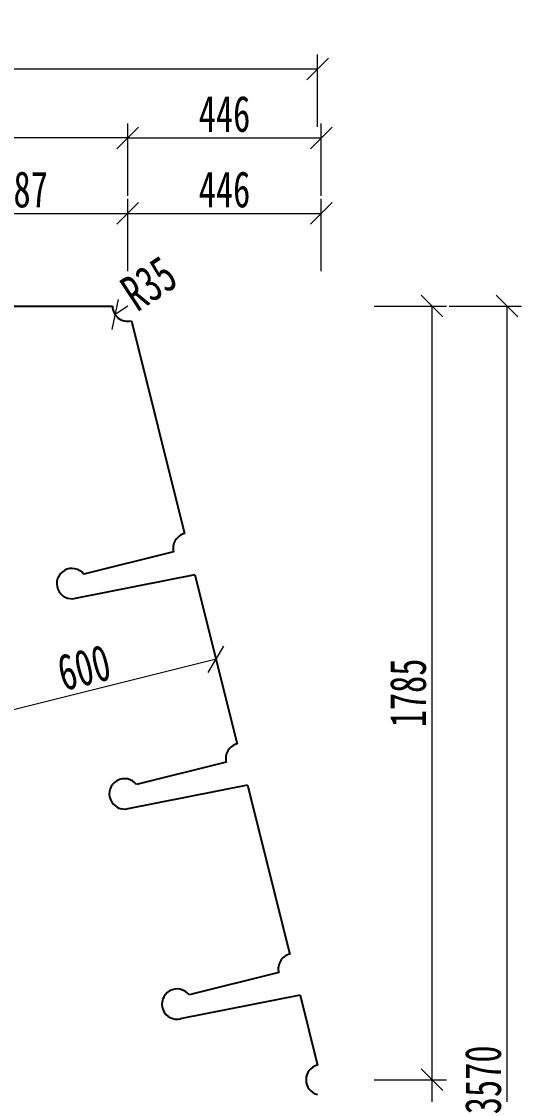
# Model space of a CAD drawing. Header units: millimetres. Extents: x -450182 to -147179, y 306993 to 695793.
# Drawn here: x -163775 to -162622, y 354258 to 356734 of the extents above; entities that cross this region are included whole.
import ezdxf

# ---------------------------------------------------------------- set-up
doc = ezdxf.new("R2010")
doc.units = ezdxf.units.MM
doc.header["$PDMODE"] = 34
doc.layers.get('Defpoints').update_dxf_attribs({"color": 8})
doc.layers.add('标注', color=4, linetype='Continuous', lineweight=13)
doc.layers.add('钢板粗线', color=1, linetype='Continuous', lineweight=25)
doc.styles.add('111', font='仿宋_GB2312.ttf', dxfattribs={"width": 0.7})
doc.dimstyles.new('200', dxfattribs={"dimscale": 0, "dimtxt": 2.5, "dimasz": 1.5, "dimexe": 1, "dimexo": 1, "dimgap": 0.4, "dimtad": 1, "dimdec": 0, "dimdsep": 46, "dimtxsty": '111', "dimblk": 'OBLIQUE', "dimcen": 0, "dimclrd": 256, "dimclre": 256, "dimclrt": 256, "dimadec": 1, "dimazin": 2, "dimtfac": 1, "dimtdec": 0, "dimtmove": 2, "dimatfit": 3, "dimfxl": 4, "dimfxlon": 1, "dimtolj": 1, "dimlwd": -1, "dimlwe": -1, "dimarcsym": 0})

# ---------------------------------------------------------------- blocks, each defined once
blk = doc.blocks.new('_Oblique')
at = {"color": 0, "linetype": 'ByBlock', "lineweight": -2}
blk.add_line((-0.5, -0.5), (0.5, 0.5), dxfattribs=at)
blk = doc.blocks.new('*D402')
at = {"layer": 'Defpoints', "color": 0, "transparency": 16777216}
for p in [(-163564.8, 356077.1), (-162655.2, 356077.1), (-163529.8, 352507.1)]:
    blk.add_point(p, dxfattribs=at)
at = {"layer": '标注', "transparency": 16777216}
for p, q in [((-162788.5, 356077.1), (-162621.9, 356077.1)), ((-162655.2, 352507.1), (-162655.2, 356077.1)), ((-162788.5, 352507.1), (-162621.9, 352507.1))]:
    blk.add_line(p, q, dxfattribs=at)
at = {"layer": '标注', "transparency": 16777216, "xscale": 49.99999999999993, "yscale": 49.99999999999993, "zscale": 49.99999999999993}
for p, rotation in [((-162655.2, 356077.1), 90), ((-162655.2, 352507.1), 270)]:
    blk.add_blockref('_Oblique', p, dxfattribs=dict(at, rotation=rotation))
at = {"layer": '标注', "transparency": 16777216, "insert": (-162710.2, 354292.1), "char_height": 83.33, "attachment_point": 5, "rotation": 90, "style": '111'}
blk.add_mtext('\\A1;3570', dxfattribs=at)
blk = doc.blocks.new('*D537')
at = {"layer": 'Defpoints', "color": 0, "transparency": 16777216}
for p in [(-163529.8, 356290.9), (-164016.6, 356077.1), (-163529.8, 356077.1)]:
    blk.add_point(p, dxfattribs=at)
at = {"layer": '标注', "transparency": 16777216}
for p, q in [((-164016.6, 356157.6), (-164016.6, 356324.3)), ((-163529.8, 356157.6), (-163529.8, 356324.3)), ((-164016.6, 356290.9), (-163529.8, 356290.9))]:
    blk.add_line(p, q, dxfattribs=at)
at = {"layer": '标注', "transparency": 16777216, "xscale": 49.99999999999993, "yscale": 49.99999999999993, "zscale": 49.99999999999993, "rotation": 180}
blk.add_blockref('_Oblique', (-164016.6, 356290.9), dxfattribs=at)
at = {"layer": '标注', "transparency": 16777216, "xscale": 49.99999999999993, "yscale": 49.99999999999993, "zscale": 49.99999999999993}
blk.add_blockref('_Oblique', (-163529.8, 356290.9), dxfattribs=at)
at = {"layer": '标注', "transparency": 16777216, "insert": (-163773.2, 356345.9), "char_height": 83.33, "attachment_point": 5, "style": '111'}
blk.add_mtext('\\A1;487', dxfattribs=at)
blk = doc.blocks.new('*D538')
at = {"layer": 'Defpoints', "color": 0, "transparency": 16777216}
for p in [(-165137.3, 356465.1), (-165137.3, 356077.1), (-163529.8, 356077.1)]:
    blk.add_point(p, dxfattribs=at)
at = {"layer": '标注', "transparency": 16777216}
for p, q in [((-165137.3, 356331.7), (-165137.3, 356498.4)), ((-163529.8, 356331.7), (-163529.8, 356498.4)), ((-163529.8, 356465.1), (-165137.3, 356465.1))]:
    blk.add_line(p, q, dxfattribs=at)
at = {"layer": '标注', "transparency": 16777216, "xscale": 49.99999999999993, "yscale": 49.99999999999993, "zscale": 49.99999999999993, "rotation": 180}
blk.add_blockref('_Oblique', (-165137.3, 356465.1), dxfattribs=at)
at = {"layer": '标注', "transparency": 16777216, "xscale": 49.99999999999993, "yscale": 49.99999999999993, "zscale": 49.99999999999993}
blk.add_blockref('_Oblique', (-163529.8, 356465.1), dxfattribs=at)
at = {"layer": '标注', "transparency": 16777216, "insert": (-164333.5, 356520.1), "char_height": 83.33, "attachment_point": 5, "style": '111'}
blk.add_mtext('\\A1;1608', dxfattribs=at)
blk = doc.blocks.new('*D539')
at = {"layer": 'Defpoints', "color": 0, "transparency": 16777216}
for p in [(-163092, 356624.1), (-165583.5, 354292.1), (-163092, 354258.2)]:
    blk.add_point(p, dxfattribs=at)
at = {"layer": '标注', "transparency": 16777216}
for p, q in [((-165583.5, 356490.7), (-165583.5, 356657.4)), ((-163092, 356490.7), (-163092, 356657.4)), ((-165583.5, 356624.1), (-163092, 356624.1))]:
    blk.add_line(p, q, dxfattribs=at)
at = {"layer": '标注', "transparency": 16777216, "xscale": 49.99999999999993, "yscale": 49.99999999999993, "zscale": 49.99999999999993, "rotation": 180}
blk.add_blockref('_Oblique', (-165583.5, 356624.1), dxfattribs=at)
at = {"layer": '标注', "transparency": 16777216, "xscale": 49.99999999999993, "yscale": 49.99999999999993, "zscale": 49.99999999999993}
blk.add_blockref('_Oblique', (-163092, 356624.1), dxfattribs=at)
at = {"layer": '标注', "transparency": 16777216, "insert": (-164337.8, 356679.1), "char_height": 83.33, "attachment_point": 5, "style": '111'}
blk.add_mtext('\\A1;2492', dxfattribs=at)
blk = doc.blocks.new('*D541')
at = {"layer": 'Defpoints', "color": 0, "transparency": 16777216}
for p in [(-163083.5, 356465.1), (-163083.5, 356251.3), (-163529.8, 354466.3)]:
    blk.add_point(p, dxfattribs=at)
at = {"layer": '标注', "transparency": 16777216}
for p, q in [((-163529.8, 356331.7), (-163529.8, 356498.4)), ((-163083.5, 356331.7), (-163083.5, 356498.4)), ((-163529.8, 356465.1), (-163083.5, 356465.1))]:
    blk.add_line(p, q, dxfattribs=at)
at = {"layer": '标注', "transparency": 16777216, "xscale": 49.99999999999993, "yscale": 49.99999999999993, "zscale": 49.99999999999993, "rotation": 180}
blk.add_blockref('_Oblique', (-163529.8, 356465.1), dxfattribs=at)
at = {"layer": '标注', "transparency": 16777216, "xscale": 49.99999999999993, "yscale": 49.99999999999993, "zscale": 49.99999999999993}
blk.add_blockref('_Oblique', (-163083.5, 356465.1), dxfattribs=at)
at = {"layer": '标注', "transparency": 16777216, "insert": (-163306.6, 356520.1), "char_height": 83.33, "attachment_point": 5, "style": '111'}
blk.add_mtext('\\A1;446', dxfattribs=at)
blk = doc.blocks.new('*D542')
at = {"layer": 'Defpoints', "color": 0, "transparency": 16777216}
for p in [(-163083.5, 356290.9), (-163083.5, 356077.1), (-163529.8, 354292.1)]:
    blk.add_point(p, dxfattribs=at)
at = {"layer": '标注', "transparency": 16777216}
for p, q in [((-163529.8, 356157.6), (-163529.8, 356324.3)), ((-163083.5, 356157.6), (-163083.5, 356324.3)), ((-163529.8, 356290.9), (-163083.5, 356290.9))]:
    blk.add_line(p, q, dxfattribs=at)
at = {"layer": '标注', "transparency": 16777216, "xscale": 49.99999999999993, "yscale": 49.99999999999993, "zscale": 49.99999999999993, "rotation": 180}
blk.add_blockref('_Oblique', (-163529.8, 356290.9), dxfattribs=at)
at = {"layer": '标注', "transparency": 16777216, "xscale": 49.99999999999993, "yscale": 49.99999999999993, "zscale": 49.99999999999993}
blk.add_blockref('_Oblique', (-163083.5, 356290.9), dxfattribs=at)
at = {"layer": '标注', "transparency": 16777216, "insert": (-163306.6, 356345.9), "char_height": 83.33, "attachment_point": 5, "style": '111'}
blk.add_mtext('\\A1;446', dxfattribs=at)
blk = doc.blocks.new('*D544')
at = {"layer": 'Defpoints', "color": 0, "transparency": 16777216}
for p in [(-163326.1, 355262.3), (-163908.1, 355116.7), (-163908.1, 355116.7)]:
    blk.add_point(p, dxfattribs=at)
at = {"layer": '标注', "transparency": 16777216}
for p, q in [((-163326.1, 355262.3), (-163334.1, 355294.6)), ((-163326.1, 355262.3), (-163908.1, 355116.7)), ((-163908.1, 355116.7), (-163916.2, 355149.1))]:
    blk.add_line(p, q, dxfattribs=at)
at = {"layer": '标注', "transparency": 16777216, "xscale": 49.99999999999993, "yscale": 49.99999999999993, "zscale": 49.99999999999993}
for p, rotation in [((-163326.1, 355262.3), 14.03624346792984), ((-163908.1, 355116.7), 194.0362434679299)]:
    blk.add_blockref('_Oblique', p, dxfattribs=dict(at, rotation=rotation))
at = {"layer": '标注', "transparency": 16777216, "insert": (-163630.4, 355242.9), "char_height": 83.33, "attachment_point": 5, "rotation": 14.0362, "style": '111'}
blk.add_mtext('\\A1;600', dxfattribs=at)
blk = doc.blocks.new('*D1241')
at = {"layer": 'Defpoints', "color": 0, "transparency": 16777216}
for p in [(-163529.8, 356077.1), (-163559, 356057.9)]:
    blk.add_point(p, dxfattribs=at)
at = {"layer": '标注', "transparency": 16777216}
blk.add_line((-163529.8, 356077.1), (-163559, 356057.9), dxfattribs=at)
at = {"layer": '标注', "transparency": 16777216, "xscale": 49.99999999999993, "yscale": 49.99999999999993, "zscale": 49.99999999999993, "rotation": 213.4037772024934}
blk.add_blockref('_Oblique', (-163559, 356057.9), dxfattribs=at)
at = {"layer": '标注', "transparency": 16777216, "insert": (-163480.8, 356129.2), "char_height": 83.33, "attachment_point": 5, "rotation": 33.4038, "style": '111'}
blk.add_mtext('\\A1;R35', dxfattribs=at)
blk = doc.blocks.new('*D1258')
at = {"layer": 'Defpoints', "color": 0, "transparency": 16777216}
for p in [(-163083.5, 354292.1), (-162828.2, 354292.1), (-163719.5, 352507.1)]:
    blk.add_point(p, dxfattribs=at)
at = {"layer": '标注', "transparency": 16777216}
for p, q in [((-162961.5, 354292.1), (-162794.9, 354292.1)), ((-162828.2, 352507.1), (-162828.2, 354292.1)), ((-162961.5, 352507.1), (-162794.9, 352507.1))]:
    blk.add_line(p, q, dxfattribs=at)
at = {"layer": '标注', "transparency": 16777216, "xscale": 49.99999999999993, "yscale": 49.99999999999993, "zscale": 49.99999999999993}
for p, rotation in [((-162828.2, 354292.1), 90), ((-162828.2, 352507.1), 270)]:
    blk.add_blockref('_Oblique', p, dxfattribs=dict(at, rotation=rotation))
at = {"layer": '标注', "transparency": 16777216, "insert": (-162883.2, 353399.6), "char_height": 83.33, "attachment_point": 5, "rotation": 90, "style": '111'}
blk.add_mtext('\\A1;1785', dxfattribs=at)
blk = doc.blocks.new('*D1259')
at = {"layer": 'Defpoints', "color": 0, "transparency": 16777216}
for p in [(-163639.9, 356077.1), (-162828.2, 356077.1), (-163083.5, 354292.1)]:
    blk.add_point(p, dxfattribs=at)
at = {"layer": '标注', "transparency": 16777216}
for p, q in [((-162961.5, 356077.1), (-162794.9, 356077.1)), ((-162828.2, 354292.1), (-162828.2, 356077.1)), ((-162961.5, 354292.1), (-162794.9, 354292.1))]:
    blk.add_line(p, q, dxfattribs=at)
at = {"layer": '标注', "transparency": 16777216, "xscale": 49.99999999999993, "yscale": 49.99999999999993, "zscale": 49.99999999999993}
for p, rotation in [((-162828.2, 356077.1), 90), ((-162828.2, 354292.1), 270)]:
    blk.add_blockref('_Oblique', p, dxfattribs=dict(at, rotation=rotation))
at = {"layer": '标注', "transparency": 16777216, "insert": (-162883.2, 355184.6), "char_height": 83.33, "attachment_point": 5, "rotation": 90, "style": '111'}
blk.add_mtext('\\A1;1785', dxfattribs=at)

msp = doc.modelspace()

# ---------------------------------------------------------------- linework, layer by layer
at = {"layer": '钢板粗线'}
for p, q in [((-164016.6, 356077.1), (-163564.8, 356077.1)), ((-163521.3, 356043.2), (-163398.6, 355552.3)), ((-163424, 355509.9), (-163630.6, 355458.3)), ((-163374.8, 355457.3), (-163651.1, 355402.7)), ((-163374.8, 355457.3), (-163277.3, 355067.3)), ((-163302.8, 355024.8), (-163509.3, 354973.2)), ((-163253.5, 354972.2), (-163529.8, 354917.6)), ((-163253.5, 354972.2), (-163156, 354582.2)), ((-163181.5, 354539.8), (-163388.1, 354488.1)), ((-163132.3, 354487.1), (-163408.5, 354432.5)), ((-163132.3, 354487.1), (-163092, 354326.1))]:
    msp.add_line(p, q, dxfattribs=at)
for centre, start, end in [((-163529.8, 356077.1), 180, 284.0362), ((-163390.1, 355518.4), 104.0362, 194.0362), ((-163658.3, 355436.9), 37.6144, 284.0362), ((-163268.8, 355033.3), 104.0362, 194.0362), ((-163537.1, 354951.8), 37.6144, 284.0362), ((-163147.6, 354548.2), 104.0362, 194.0362), ((-163415.8, 354466.7), 37.6144, 284.0362), ((-163083.5, 354292.1), 104.0362, 255.9638)]:
    msp.add_arc(centre, 35, start, end, dxfattribs=at)

# ---------------------------------------------------------------- dimensions: what is measured, and where the dimension line sits
at = {"layer": '标注'}
for base, p1, p2, picture, middle in [((-163092.0103, 356624.0651), (-165583.5215, 354292.1214), (-163092.0103, 354258.1664), '*D539', (-164337.7659, 356679.0651)), ((-165137.2715043, 356465.0807455), (-163529.7715043, 356077.121417), (-165137.2715043, 356077.121417), '*D538', (-164333.5215043, 356520.0807455)), ((-163083.5, 356465.1), (-163529.8, 354466.3), (-163083.5, 356251.3), '*D541', (-163306.6, 356520.1)), ((-163529.8, 356290.9), (-164016.6, 356077.1), (-163529.8, 356077.1), '*D537', (-163773.2, 356345.9)), ((-163083.5, 356290.9), (-163529.8, 354292.1), (-163083.5, 356077.1), '*D542', (-163306.6, 356345.9))]:
    dim = msp.add_linear_dim(base=base, p1=p1, p2=p2, dimstyle='200', override={"dimscale": 33.333333, "dimarcsym": 1}, dxfattribs=at)
    dim.commit()
    dim.dimension.update_dxf_attribs({"geometry": picture, "text_midpoint": middle})
dim = msp.add_radius_dim(center=(-163529.8, 356077.1), mpoint=(-163559, 356057.9), dimstyle='200', override={"dimscale": 33.333333, "dimfxl": 1.5, "dimarcsym": 1}, dxfattribs=at)
dim.commit()
dim.dimension.update_dxf_attribs({"geometry": '*D1241', "text_midpoint": (-163480.8, 356129.2), "dimtype": 164})
for base, p1, p2, picture, middle in [((-162828.2, 356077.1), (-163083.5, 354292.1), (-163639.9, 356077.1), '*D1259', (-162883.2, 355184.6)), ((-162655.2, 356077.1), (-163529.8, 352507.1), (-163564.8, 356077.1), '*D402', (-162710.2, 354292.1)), ((-162828.2, 354292.1), (-163719.5, 352507.1), (-163083.5, 354292.1), '*D1258', (-162883.2, 353399.6))]:
    dim = msp.add_linear_dim(base=base, p1=p1, p2=p2, angle=90, dimstyle='200', override={"dimscale": 33.333333, "dimarcsym": 1}, dxfattribs=at)
    dim.commit()
    dim.dimension.update_dxf_attribs({"geometry": picture, "text_midpoint": middle})
dim = msp.add_aligned_dim(p1=(-163326.1, 355262.3), p2=(-163908.1, 355116.7), distance=0, dimstyle='200', override={"dimscale": 33.333333, "dimarcsym": 1}, dxfattribs=at)
dim.commit()
dim.dimension.update_dxf_attribs({"geometry": '*D544', "text_midpoint": (-163630.4, 355242.9)})

doc.saveas('drawing.dxf')
